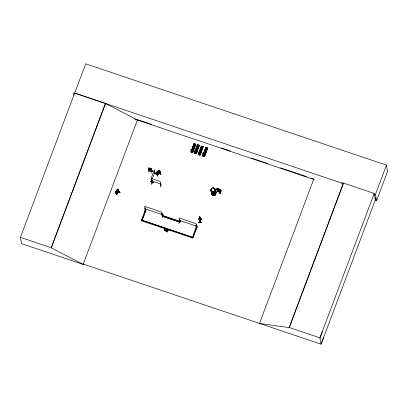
<?xml version="1.0" encoding="UTF-8"?>
<svg xmlns="http://www.w3.org/2000/svg" width="408" height="408" viewBox="0 0 408 408"><rect width="100%" height="100%" fill="white"/><g stroke="black" fill="none" stroke-linecap="round" stroke-linejoin="round"><path stroke-width="0.61" d="M192.632 150.649L192.607 151.837L191.536 151.49L191.092 150.221A1.137 0.275 20 0 1 191.01 149.782A1.137 0.275 20 0 1 192.53 150.272A1.137 0.275 20 0 1 192.607 150.71L192.632 150.649A1.137 0.275 20 0 0 192.55 150.21A1.137 0.275 20 0 0 191.036 149.716A1.137 0.275 20 0 0 191.117 150.154L191.536 151.49M196.034 152.99L196.059 151.802A1.137 0.275 20 0 0 195.978 151.363A1.137 0.275 20 0 0 194.463 150.868A1.137 0.275 20 0 0 194.545 151.307L194.963 152.643L196.059 152.929M199.935 153.107L199.91 154.295L198.834 153.949L198.395 152.679A1.137 0.275 20 0 1 198.314 152.24A1.137 0.275 20 0 1 199.828 152.735A1.137 0.275 20 0 1 199.91 153.173L199.935 153.107A1.137 0.275 20 0 0 199.854 152.669A1.137 0.275 20 0 0 198.334 152.174A1.137 0.275 20 0 0 198.416 152.612L198.859 153.882L199.93 154.234M204.382 154.606L204.357 155.795L203.286 155.448L202.868 154.112A1.137 0.275 20 0 1 202.786 153.673A1.137 0.275 20 0 1 204.306 154.168A1.137 0.275 20 0 1 204.382 154.606L204.362 154.673A1.137 0.275 20 0 0 204.281 154.234A1.137 0.275 20 0 0 202.766 153.739A1.137 0.275 20 0 0 202.842 154.178L202.868 154.112M199.742 220.478L199.655 216.76M199.481 219.264L199.476 219.759M199.481 218.112L199.614 219.759L199.849 216.699L200.318 219.218M201.761 222.533L198.359 222.365M198.354 222.406L201.761 222.518L198.349 222.314M201.756 222.666L198.349 222.523M198.543 219.081L201.96 219.03L198.538 219.009M199.497 218.27L199.522 217.189L199.614 217.541M200.155 222.013L199.568 219.611L200.144 222.273M199.558 218.545L199.476 219.269M199.665 219.912L199.685 219.616M199.655 216.791C199.787 217.495 200.731 222.88 199.849 216.699M199.742 220.514L199.884 217.984M199.568 219.611L199.981 222.406L200.17 219.055M200.323 219.127L200.002 222.426M192.102 151.633L191.709 152.016L191.944 151.873M199.252 154.561L199.267 154.188L199.043 154.377M199.231 154.566L199.313 154.316M203.633 155.933L203.51 156.04M157.121 174.537L160.181 173.119M159.936 173.293L160.211 173.267M155.234 173.803L155.193 173.67M152.266 182.697L151.954 180.249M160.675 185.314L160.803 185.594L160.12 181.463L151.572 178.582L152.276 182.708L151.577 179.393M198.543 219.045L201.95 219.213M195.254 153.163L195.32 152.669L195.559 152.781M199.39 154.096L199.15 154.239M203.832 155.581L203.867 155.581M199.619 216.786L199.655 216.526M194.055 147.293L193.928 147.569M200.603 149.731L200.904 149.374L201.322 149.593M212.282 191.332L212.558 191.587L212.721 191.25M213.491 188.256L213.527 188.435M213.644 188.18L213.695 188.465M157.463 174.542L157.202 174.741L156.784 172.023M154.999 173.788L154.637 171.258L155.02 173.808M154.076 173.334L156.794 174.191L154.112 173.298M194.57 143.774L194.029 143.591L190.97 152.031L194.142 143.565L195.891 144.187L192.816 152.623L190.959 152.026M191.51 150.929L191.082 152.046L192.709 152.572L195.661 144.121M191.918 149.807L194.035 143.596M191.622 150.986L191.082 152.046M191.995 149.848L194.075 144.238M191.898 150.445L194.137 144.254M191.281 152.133L194.381 143.708M191.612 151.827L192.153 152.261L191.612 151.827L191.638 152.174L192.153 152.261M192.102 150.511L194.386 144.335M192.26 152.439L192.51 152.521L192.265 152.444L195.121 144.57M192.367 152.459L195.442 144.009L192.398 152.47M192.474 152.51L195.371 144.651M194.545 151.307L194.963 152.643M195.213 150.94L197.457 144.748L199.318 145.345L196.243 153.78L194.397 153.189L194.8 152.056M194.392 153.184L194.917 152.062M195.315 150.95L197.569 144.718L199.201 145.289M196.299 152.77L194.789 152.164L194.529 153.209M195.422 151.006L197.462 144.753M195.452 151.016L197.569 144.718M195.325 151.603L197.997 144.927M195.039 152.98C195.136 153.78 194.81 152.48 195.534 153.143L195.554 153.49L195.534 153.143M195.529 151.669L197.778 145.483M195.559 151.679L197.814 145.493M195.825 153.622L198.869 145.161L195.901 153.668L198.762 145.794M199.089 145.274L196.136 153.724M195.687 153.597L196.115 153.704L199.175 145.243M196.243 153.78L199.293 145.34M201.542 146.12L198.288 154.499L201.328 146.054L203.189 146.651L200.104 155.081L203.169 146.645M201.338 146.686L198.492 154.566L201.379 146.696M198.788 154.657L201.435 146.717M198.915 154.285C199.007 155.086 198.681 153.785 199.405 154.448L199.425 154.795L199.405 154.448M201.649 146.788L199.4 152.975L201.69 146.798M199.696 154.928L202.419 147.028M202.852 146.543L199.599 154.918M201.445 150.481L199.787 154.979L201.409 150.47M202.633 147.099L201.817 149.348L202.674 147.109M202.944 146.574L199.894 155.014L203.077 146.594M205.78 147.553L202.725 155.994L204.571 156.585L207.641 148.15L205.994 147.619M204.362 156.519L207.499 148.048L205.892 147.523L202.756 156.004L203.378 154.943M203.745 153.806L205.826 148.196M203.067 156.106L203.434 154.964M203.852 153.841L205.887 148.216M206.321 147.732L203.255 156.167M203.852 154.474L205.53 149.986M203.414 156.055L203.857 155.948L203.368 155.785L203.878 156.295L203.857 155.948M204.02 156.407L207.193 147.966L204.117 156.417M207.499 148.048L204.347 156.514L207.397 148.073M145.37 208.473L145.681 210.492L145.258 207.876M144.621 211.803L145.758 209.253L144.779 211.808M145.61 210.395L145.421 210.166M161.731 213.552L162.063 213.537L161.731 213.552L162.486 216.158L162.2 215.97M162.216 216.061L162.552 216.031M163.276 214.583L162.134 217.694M179.285 219.31L180.025 222.008L179.673 221.84M180.26 220.279L178.934 223.329L179.903 220.738M179.653 221.799L180.025 222.008M196.87 227.562C196.095 227.659 195.631 225.099 196.381 225.068L196.799 227.684L196.064 223.666L178.969 217.908L179.714 221.835M196.381 225.068L196.049 225.078M196.778 227.567L196.493 227.486L196.733 227.588M197.467 226.068L196.284 229.128M151.689 184.181L152.837 181.019L151.669 184.13M160.354 183.08L160.803 185.574M160.273 187.027L161.425 183.962M83.293 264.068L83.166 264.404L21.553 243.647L20.4 237.374L74.679 92.983L105.488 103.469L51.209 247.86L83.125 264.389L83.252 264.053L321.096 344.173L323.503 337.911M259.524 323.432L289.18 327.644L343.332 183.595L74.7 93.101L85.706 63.827L386.463 165.138L387.6 171.35L376.594 200.629L375.385 200.221M51.209 247.86L105.463 103.357M83.125 264.389L137.532 119.661L151.414 124.338M152.011 171.707L151.531 169.106L148.41 168.05L148.91 170.743M148.716 168.326L148.466 168.121L149.206 170.687M151.373 170.131C152.449 169.983 149.104 169.861 148.94 169.284M149.43 168.331L149.389 167.989L150.496 168.652M149.287 169.034L148.262 172.181M151.164 168.912L150.46 168.647M151.317 169.08L151.608 169.177L151.317 169.08L151.684 171.589M151.552 169.147L151.164 168.886M151.49 173.278L152.648 170.126M152.373 178.735L154.816 172.232M145.957 209.911L142.081 220.33L145.972 209.987L145.335 209.702L141.234 220.723L192.785 238.088L196.886 227.067L196.263 226.858L192.387 237.278L141.443 220.045L193.01 237.487M179.428 221.264L179.214 221.942L162.119 216.184L162.333 215.506L179.444 221.34L162.333 215.506M196.886 227.067L192.785 238.088M218.872 188.838L217.811 188.522L219.999 189.608C223.064 195.442 214.654 190.607 217.178 188.562M217.153 188.822L216.903 188.618L217.612 191.332L217.388 190.99M216.985 189.399L219.835 190.643L220.136 190.459M217.362 189.812L219.835 190.643L220.116 190.414M217.867 188.822L217.163 188.547L219.611 189.373M217.857 189.536L216.541 192.637L217.841 189.572M220.131 192.158L219.708 189.684L220.04 189.674M219.999 189.608L219.708 189.684M217.602 191.082L220.509 192.061L217.286 191.214M221.136 190.679L219.932 193.729M259.396 323.774L313.681 179.382M289.18 327.644L343.429 183.075L374.213 193.448L319.933 337.834L321.096 344.173L375.375 199.787L374.952 197.482M376.594 200.629L375.457 194.417L386.463 165.138M319.969 338.018L322.371 331.755M116.668 193.754L116.351 193.938L118.937 191.755L118.473 189.108L118.376 190.495L116.158 192.163L116.01 191.296L116.816 190.449M118.228 189.501C118.478 188.328 118.004 193.071 118.81 191.607M118.351 190.47L118.621 189.929M196.748 148.334L197.324 148.145M205.744 151.455L205.714 150.986M159.666 171.946L157.269 173.018L159.65 171.911L159.905 171.462M159.64 171.946L159.956 171.482M116.841 190.475L116.55 191.52L118.142 190.082L118.034 189.511L117.606 189.781L117.55 189.414L116.785 190.465L117.55 189.414M115.224 192.739L117.535 195.126M193.989 147.472L193.305 147.344M205.122 151.052L205.647 150.95M155.081 173.742L154.362 169.748L151.251 178.021L151.939 181.922M212.731 191.617L212.818 191.311M117.581 189.756L118.162 189.266L116.224 190.97M116.351 193.938L116.147 191.23L116.683 193.81M116.229 191.311L115.923 191.434M116.01 191.342C114.801 197.115 120.334 192.03 118.488 189.832M118.111 190.873L120.192 192.78L118.249 190.801M145.692 210.253C145.202 210.809 144.514 207.167 145.217 207.983M148.874 170.503L149.211 170.702L148.869 168.841M199.323 154.26L199.379 154.081M203.74 155.933L203.709 155.621M164.898 230.209L164.679 229.163L165.107 230.081L165.995 229.602L165.169 230.285L165.388 231.295L164.954 230.362L164.047 230.795L164.893 230.158L164.047 230.795M167.831 230.224L167.188 230.78L168.081 230.357L167.836 230.275M167.188 230.78L166.755 229.862L166.969 230.857L166.132 231.545L167.035 231.061L167.459 231.943M166.377 231.627L167.045 231.117M165.169 230.285L165.995 229.602L165.75 229.52M168.081 230.357L167.249 230.984L168.076 230.306M116.147 191.23L116.632 193.688M116.499 193.989L118.789 191.709M158.717 170.717L157.687 171.151L157.411 172.39L159.37 171.482L159.268 170.916L158.738 171.049L158.702 170.682L158.758 170.988M195.468 152.944L195.223 153.143M200.736 149.481L201.011 149.389M201.221 150.001L200.945 150.093M212.211 191.347L212.711 191.592M156.274 173.273L157.723 176.225M156.397 173.211L157.881 176.159M179.724 221.702L179.979 222.003M179.755 221.784L180.03 221.886M148.905 170.513L152.072 171.635M152.006 171.778L151.802 171.452M217.357 191.102L220.509 192.061M220.208 192.061L219.749 189.577M203.582 155.718L203.816 155.678M118.126 189.261L118.473 189.108M157.779 171.452C154.382 173.216 161.313 169.799 158.722 171.013M159.411 170.687L159.788 170.626L160.247 173.313L157.218 174.716L156.713 172.13L156.993 171.998M157.172 174.614L160.247 173.313M159.554 171.748L160.976 174.726L159.691 171.691M205.591 151.557L205.056 151.302M212.379 191.092L212.706 191.112M159.401 170.702L159.803 170.661M206.208 147.655L203.026 156.091M195.728 153.612L198.778 145.171M198.263 154.489L200.124 155.086M198.574 154.591L201.853 146.222M199.874 155.004L198.354 154.321L198.518 154.571M196.585 227.45L196.09 224.971M220.463 192.296L219.968 189.598M341.567 182.988L343.429 183.075M194.448 143.713L191.398 152.148M116.158 192.163L116.469 192.234M195.442 144.973L193.836 144.452M197.263 145.605L198.864 146.095M205.586 148.41L207.198 148.935M198.665 146.701L197.054 146.176M200.925 147.482L202.531 147.971M196.743 147.033L198.344 147.523M205.066 149.838L206.672 150.328M193.035 146.64L194.647 147.161M200.027 149.955L201.634 150.476M191.556 151.424L192.632 151.771M203.311 155.382L204.382 155.734M195.014 153.056L195.503 153.214M198.885 154.362L199.379 154.52M195.09 153.255L195.58 153.413M198.961 154.555L199.456 154.719M145.396 210.309L145.707 210.344M145.335 210.268L145.636 210.472M196.809 227.521L196.529 227.608M373.672 193.815L375.457 194.417M221.442 147.931L230.5 150.98M251.624 158.1L267.923 163.588M280.602 167.861L306.561 176.603M310.789 178.026L313.808 179.046M314.384 179.673L134.987 119.187L137.404 120.003L105.488 103.469M148.716 168.086L149.481 168.315M152.021 171.773L148.833 170.61M152.026 181.065L160.574 183.947M179.423 220.391L196.518 226.149M145.105 208.86L162.2 214.618M145.35 209.778L145.972 209.987M196.901 227.144L196.263 226.858M162.104 216.107L179.214 221.942M164.684 229.214L164.934 229.245M289.15 327.466L319.933 337.834M20.4 237.374L51.184 247.743M197.906 144.876L194.713 153.291M157.304 173.028L156.912 172.89M196.891 148.731L197.477 148.354M217.27 191.128L216.847 188.547M152.026 171.528L148.894 170.651M218.882 189.179L219.428 189.455L219.535 190.026L217.5 189.343L217.393 188.771L217.903 188.848L217.821 188.486M219.586 189.414L219.989 189.644M160.66 185.446L160.252 182.927M159.936 173.456L159.742 170.728L160.232 173.359M217.678 191.189L217.194 188.715M117.606 189.72L117.575 189.44M148.956 169.315L148.563 168.871L148.93 169.315M193.963 147.028L194.06 147.319M156.713 172.13L157.044 172.1L157.483 174.629M167.239 230.933L167.469 231.999M374.519 194.738L374.743 195.973M374.967 197.202L375.421 199.665M374.427 194.601L374.743 196.33M218.662 188.863L218.03 188.649M205.892 147.523L202.954 155.994M206.081 151.944L204.479 151.455M201.94 149.588L200.338 149.099M200.17 154.076L198.813 153.637M197.758 149.139L196.156 148.65M195.228 145.513L193.627 145.024M194.33 147.987L192.724 147.497M192.872 151.618L191.51 151.174M199.594 217.643L199.645 219.218L199.466 218.239M179.683 220.004L180.066 221.901M156.799 172.059L156.947 172.87M167.015 229.949L166.969 230.857M162.511 216.143L161.746 212.135L144.651 206.377L145.406 210.416M161.772 213.44L162.211 216.077M151.608 169.177L152.097 171.676M153.627 182.534L150.419 181.463M150.404 168.341L151.098 169.529L149.063 168.846L148.961 168.274L149.466 168.351L149.425 168.009M151.995 180.142L152.47 182.631M118.376 190.658L118.575 191.923M117.422 189.649L116.928 190.097M73.573 92.856L74.026 95.319M211.15 191.051A2.162 2.076 -10.4 0 0 213.67 193.244A2.162 2.076 -10.4 0 0 215.251 190.296A2.162 2.076 -10.4 0 1 213.665 193.208A2.162 2.076 -10.4 0 1 211.14 191.015M215.332 190.929A2.127 2.04 -10.4 0 1 213.501 193.861A2.127 2.04 -10.4 0 1 211.415 191.148A2.127 2.04 -10.4 0 0 213.496 193.82A2.127 2.04 -10.4 0 0 215.327 190.888M211.145 189.837A2.162 2.076 -10.4 0 0 213.547 192.561A2.162 2.076 -10.4 0 0 214.822 189.159A2.162 2.076 -10.4 0 1 213.537 192.525A2.162 2.076 -10.4 0 1 211.135 189.802M213.359 188.445A2.162 2.076 -10.4 0 1 213.909 188.557M213.353 188.409A2.162 2.076 -10.4 0 1 213.904 188.522M215.613 192.25A2.162 2.076 -10.4 0 1 214.032 195.197A2.162 2.076 -10.4 0 1 211.507 193.004M215.684 192.841A2.127 2.04 -10.4 0 1 214.129 195.743A2.127 2.04 -10.4 0 1 211.645 193.581A2.127 2.04 -10.4 0 0 214.139 195.779A2.127 2.04 -10.4 0 0 215.694 192.882M211.497 191.755A2.162 2.076 -10.4 0 0 213.899 194.478A2.162 2.076 -10.4 0 0 215.174 191.077A2.127 2.04 -10.4 0 1 213.884 194.407A2.127 2.04 -10.4 0 1 211.523 191.724M215.602 192.219A2.162 2.076 -10.4 0 1 214.022 195.162A2.162 2.076 -10.4 0 1 211.502 192.969M221.09 190.623L219.927 193.774L221.1 190.628M117.626 189.883L116.856 190.577L116.963 191.148L117.728 190.454L117.626 189.883M158.523 170.87L157.937 171.253L158.523 170.87M158.758 171.151L157.814 171.584L157.916 172.156L158.865 171.717L158.758 171.151M199.844 217.347L199.844 218L199.844 217.347M202.74 147.4L201.129 146.88L202.74 147.4M206.984 149.471L205.372 148.951L206.989 149.506M194.917 146.37L193.31 145.845L194.917 146.37M202.22 148.828L200.609 148.308L202.225 148.864M198.069 148.282L196.457 147.762L198.069 148.282M206.392 151.088L204.785 150.567L206.392 151.088M153.627 182.549L150.419 181.468L153.637 182.585M218.902 189.281L217.923 188.95L218.025 189.521L219.004 189.847L218.902 189.281M150.226 168.366L149.598 168.157L150.226 168.366M150.465 168.785L149.486 168.453L149.593 169.024L150.572 169.356L150.465 168.785M212.323 191.801A2.127 2.04 -10.4 0 0 215.144 189.485A2.127 2.04 -10.4 0 0 211.686 188.317A2.127 2.04 -10.4 0 0 212.323 191.801M212.339 191.857A2.127 2.04 -10.4 0 0 215.154 189.541A2.127 2.04 -10.4 0 0 211.696 188.379A2.127 2.04 -10.4 0 0 212.339 191.857"/></g></svg>
